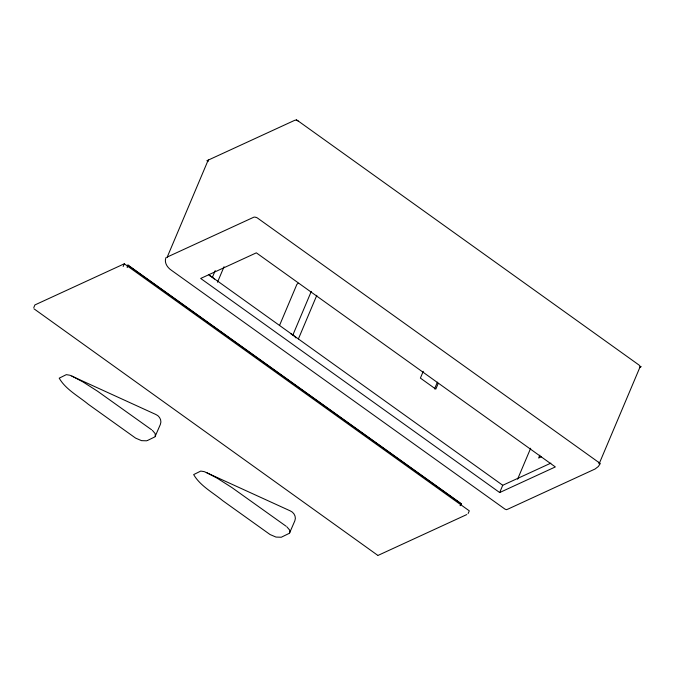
<?xml version="1.0" encoding="UTF-8"?>
<svg xmlns="http://www.w3.org/2000/svg" width="675" height="675" viewBox="0 0 675 675"><rect width="100%" height="100%" fill="white"/><g stroke="black" fill="none" stroke-linecap="round" stroke-linejoin="round"><path stroke-width="1.01" d="M165.923 257.639C163.966 262.626 167.392 267.612 171.458 270.304L504.959 509.102L506.41 509.684L507.954 509.102L595.097 468.998L598.32 466.509L600.32 463.531L257.622 218.143A3.029 1.502 22.9 0 0 255.504 217.207M33.792 307.64L34.898 304.94L124.301 263.798L469.294 510.832L468.138 513.515M147.302 440.581L154.988 436.826L160.372 424.406C162.068 420.5 159.553 415.927 155.756 414.442L69.871 375.233L66.31 374.65L59.206 378.169C65.669 389.416 78.401 396.09 88.256 404.249L135.599 438.109L141.522 440.648L146.694 440.809M281.762 537.005L289.448 533.25L294.832 520.83C296.527 516.923 294.013 512.359 290.216 510.865L204.331 471.656L200.77 471.074L193.666 474.593C200.129 485.84 212.861 492.514 222.716 500.673L270.059 534.541L275.982 537.072L281.154 537.233M123.171 266.507L124.301 263.798M127.119 267.19L128.107 265.174L461.152 503.643L460.325 505.583M127.288 267.114L128.107 265.174M167.105 257.361L208.035 160.464M212.372 277.358L215.232 270.582M217.493 282.226L224.041 266.726M279.593 325.299L296.376 285.576A11.365 5.645 22.9 0 1 298.384 283.289M292.874 335.002L311.285 291.406M298.409 338.901L316.82 295.296M423.259 371.317L420.398 378.101L435.805 389.137L438.261 383.324M434.531 388.943L437.392 382.16M460.164 505.659L461.152 503.643M499.677 492.548L555.339 466.931L256.34 252.838L200.678 278.454L499.677 492.548L502.74 485.283L550.859 463.134M517.573 479.233L530.668 448.225M539.831 455.169L538.625 458.03L541.485 456.713M599.138 463.801L640.069 366.913M155.301 436.404L155.174 433.628L152.398 430.38M289.761 532.828L289.634 530.052L286.858 526.804M206.854 160.743L208.364 160.068M639.74 367.318L641.25 366.635M208.541 159.967L294.562 120.378A3.029 1.502 22.9 0 1 297.996 120.901L298.282 121.07M378.101 555.373L466.771 514.569M71.845 376.034L82.974 381.923L97.487 391.171L151.588 429.764M206.305 472.458L217.434 478.356L231.947 487.595L286.048 526.188M298.552 121.247L638.947 364.989A3.029 1.502 22.9 0 1 639.883 367.2M208.448 274.556L502.74 485.283M127.71 265.089L461.211 503.888M377.722 555.314L33.944 308.779M296.249 119.602L297.996 120.901M254.888 217.114A3.029 1.502 22.9 0 0 253.64 217.274L167.611 256.863A3.029 1.502 22.9 0 0 167.071 257.521M598.489 462.265A3.029 1.502 22.9 0 1 598.852 462.67M599.088 463.075A3.029 1.502 22.9 0 1 599.189 463.463M290.419 333.501A11.365 5.645 22.9 0 1 295.92 337.888M209.925 275.864A11.365 5.645 22.9 0 1 214.388 279.062M208.187 161.393A3.029 1.502 22.9 0 1 208.221 160.186"/></g></svg>
